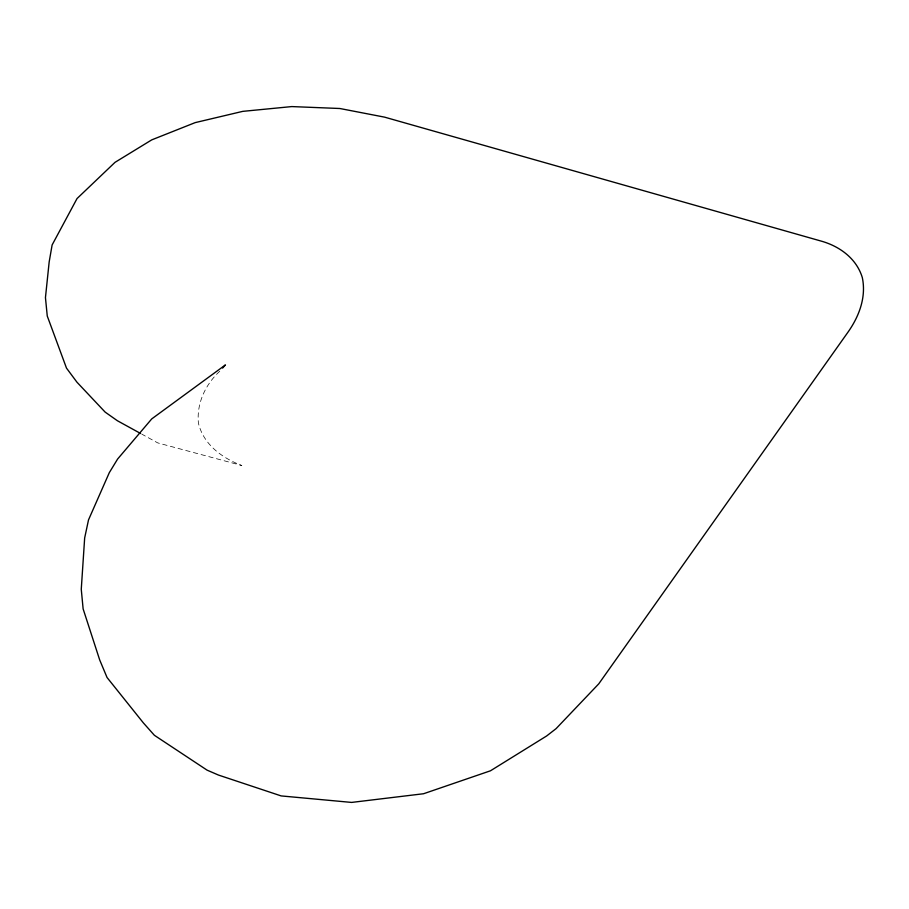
<?xml version="1.0" encoding="UTF-8"?>
<svg xmlns="http://www.w3.org/2000/svg" width="909" height="909" viewBox="0 0 909 909"><rect width="100%" height="100%" fill="white"/><g stroke="black" fill="none" stroke-linecap="round" stroke-linejoin="round"><path stroke-width="0.68" stroke-dasharray="4.54 3.41" d="M219.762 371.247C205.411 384.45 196.48 403.403 198.412 423.105C203.491 444.581 222.171 458.068 241.817 465.51L157.746 442.899L141.861 434.172"/><path stroke-width="1.36" d="M222.591 368.077L225.421 364.918L151.735 418.901L117.602 459.056L109.319 472.635L88.514 519.891L84.662 537.98L81.265 589.293L83.128 608.894L99.672 659.889L107.046 677.5L143.395 722.928L154.382 735.29L207.093 770.15L218.467 775.059L281.176 795.92L351.635 802.42L423.571 793.739L490.485 770.787L546.65 735.96L556.103 728.632L598.77 683.829L847.631 332.66C859.016 316.73 866.47 297.3 862.311 277.575C856.687 258.985 840.461 246.862 822.44 241.453L384.587 117.147L339.83 108.501L291.823 106.58L242.748 111.364L195.174 122.624L151.735 139.872L115.011 162.347L77.038 198.56L52.12 244.964L49.166 261.974L45.45 297.607L47.257 316.014L66.493 368.111L76.924 382.155L105.149 412.107L117.42 420.753L140.634 433.502"/></g></svg>
